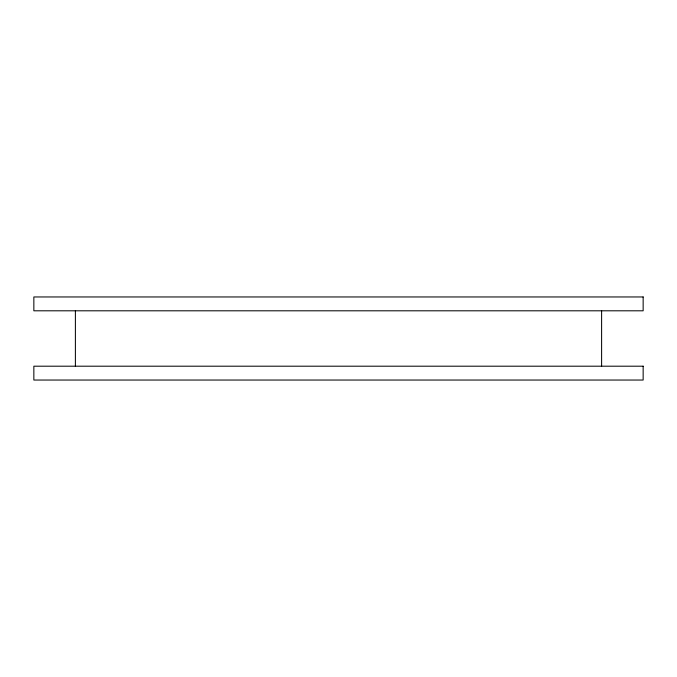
<?xml version="1.0" encoding="UTF-8"?>
<svg xmlns="http://www.w3.org/2000/svg" width="677" height="677" viewBox="0 0 677 677"><rect width="100%" height="100%" fill="white"/><g stroke="black" fill="none" stroke-linecap="round" stroke-linejoin="round"><path stroke-width="1.02" d="M601.608 310.802L601.608 366.198M75.392 310.802L75.392 366.198M643.15 296.958L33.85 296.958L33.85 310.802L643.15 310.802L643.15 296.958M643.15 366.198L33.85 366.198L33.85 380.042L643.15 380.042L643.15 366.198"/></g></svg>
